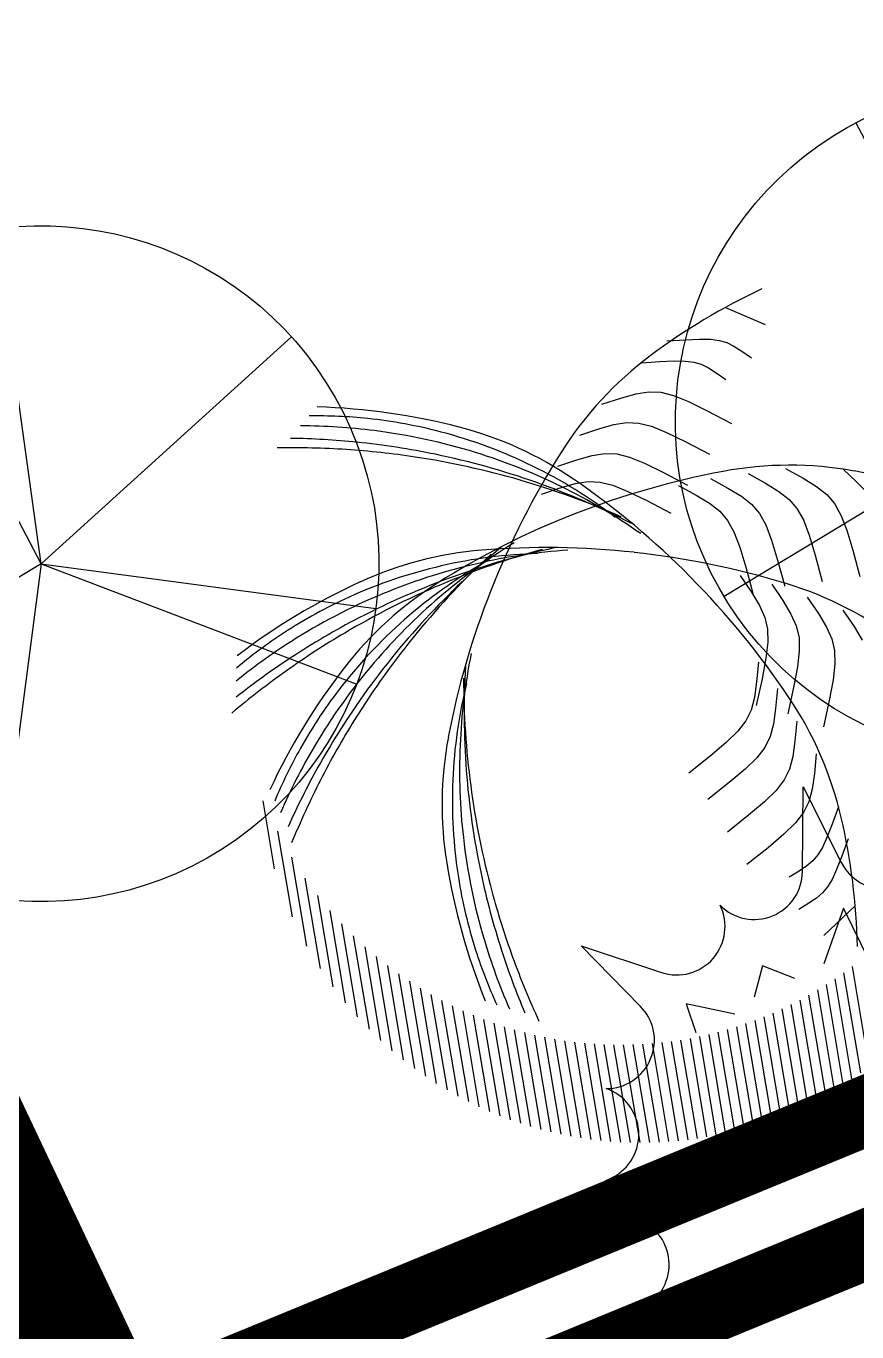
# Model space of a CAD drawing. Extents: x -809667 to 586099, y 3084146 to 3634412.
# Drawn here: x 381299.386 to 381301.475, y 3087223.328 to 3087226.609 of the extents above; entities that cross this region are included whole.
import ezdxf
from ezdxf.enums import TextEntityAlignment as Align

# ---------------------------------------------------------------- set-up
doc = ezdxf.new("R2010")
doc.units = 0
doc.header["$LTSCALE"] = 0.5
doc.header["$PDSIZE"] = 0.2
doc.layers.get('0').update_dxf_attribs({"linetype": 'CONTINUOUS'})
for name, color, linetype in [('A-S-TREE', 95, 'CONTINUOUS'), ('EQUIP-箱柜', 3, 'CONTINUOUS'), ('TREE', 3, 'CONTINUOUS'), ('WIRE-动力', 2, 'CONTINUOUS'), ('文字', 7, 'CONTINUOUS'), ('树木', 94, 'CONTINUOUS')]:
    doc.layers.add(name, color=color, linetype=linetype)
doc.styles.add('_TEL_DIM', font='SIMPLEX', dxfattribs={"width": 0.8, "height": 3.5, "bigfont": 'HZTXT'})

# ---------------------------------------------------------------- blocks, each defined once
blk = doc.blocks.new('TREE1')
at = {"layer": 'A-S-TREE', "color": 0}
for p, q in [((-50, 23), (36, 4021)), ((-50, 23), (-3120, 2586)), ((-49, 22), (-3255, -2371)), ((-49, 23), (-2621, -3042)), ((-50, 23), (629, -3920)), ((-50, 23), (3590, -1636)), ((-50, 23), (3937, -304))]:
    blk.add_line(p, q, dxfattribs=at)
blk.add_ellipse((-50, 22), major_axis=(4000, 0), ratio=1, dxfattribs=at)
blk = doc.blocks.new('T-7')
at = {"layer": 'TREE', "color": 8, "ltscale": 200, "xscale": 0.4020618556701031, "yscale": 0.4020618556701031, "zscale": 0.4020618556701031, "rotation": 199.2879054791862}
blk.add_blockref('TREE1', (4.1, 110.4), dxfattribs=at)
blk = doc.blocks.new('红枫')
at = {"color": 0}
blk.add_lwpolyline([(924.1, -1143, 0.665495), (551.9, -1412.2, 0.665495), (98.4, -1485), (-4.3, -1909.9), (-107.2, -1485, 0.665495), (-560.7, -1412.2, 0.665495), (-932.9, -1143), (-1306, -1370.8), (-1078.3, -997.6, 0.665495), (-1347.5, -625.5, 0.665495), (-1420.3, -172), (-1845.2, -69.3), (-1420.3, 33.6, 0.665495), (-1347.6, 487.2, 0.665495)], format="xyb", dxfattribs=at)
blk.add_lwpolyline([(924.1, -1143, 0.665495), (551.9, -1412.2, 0.665495), (98.4, -1485), (-4.3, -1909.9), (-107.2, -1485, 0.665495), (-560.7, -1412.2, 0.665495), (-932.9, -1143), (-1306, -1370.8), (-1078.3, -997.6, 0.665495), (-1347.5, -625.5, 0.665495), (-1420.3, -172), (-1845.2, -69.3), (-1420.3, 33.6, 0.665495), (-1347.6, 487.2, 0.665495)], format="xyb", dxfattribs=at)
for points in [[(-884.6, 61), (-1188.2, -9), (-931.3, -172.4)], [(-892.4, -335.8), (-993.6, -483.6), (-845.7, -561.4)], [(-783.4, -678.1), (-892.4, -911.5), (-736.7, -895.9)]]:
    blk.add_lwpolyline(points, dxfattribs=at)
blk = doc.blocks.new('03')
at = {"layer": '树木', "color": 0}
for p, q in [((0.0634, 1.5185), (-0.0783, 1.2324)), ((0.0969, 1.5186), (-0.0446, 1.2328)), ((0.13, 1.5177), (-0.0114, 1.2322)), ((0.1626, 1.5159), (0.0214, 1.2308)), ((0.1948, 1.5133), (0.0537, 1.2285)), ((0.2265, 1.5099), (0.0857, 1.2254)), ((0.2579, 1.5056), (0.1172, 1.2214)), ((0.2889, 1.5006), (0.1483, 1.2167)), ((0.3195, 1.4948), (0.1791, 1.2112)), ((0.3498, 1.4883), (0.2095, 1.205)), ((0.3796, 1.481), (0.2395, 1.198)), ((0.4092, 1.4731), (0.2691, 1.1903)), ((0.4383, 1.4644), (0.2984, 1.1819)), ((0.4672, 1.455), (0.3274, 1.1727)), ((0.4957, 1.4449), (0.356, 1.1629)), ((0.5238, 1.4342), (0.3843, 1.1524)), ((0.5516, 1.4227), (0.4122, 1.1413)), ((0.5791, 1.4106), (0.4398, 1.1294)), ((0.6063, 1.3979), (0.4671, 1.1169)), ((0.6331, 1.3844), (0.4941, 1.1037)), ((0.6596, 1.3703), (0.5207, 1.0898)), ((0.6857, 1.3555), (0.5469, 1.0753)), ((0.7115, 1.34), (0.5729, 1.06)), ((0.737, 1.3238), (0.5985, 1.0441)), ((0.7621, 1.307), (0.6237, 1.0275)), ((0.7869, 1.2895), (0.6487, 1.0103)), ((0.8114, 1.2712), (0.6732, 0.9923)), ((0.8355, 1.2523), (0.6975, 0.9736)), ((0.8592, 1.2326), (0.7213, 0.9542)), ((0.8826, 1.2122), (0.7448, 0.9341)), ((0.9056, 1.191), (0.768, 0.9132)), ((0.9282, 1.1691), (0.7907, 0.8916)), ((0.9504, 1.1464), (0.8131, 0.8691)), ((0.9722, 1.1228), (0.8351, 0.8459)), ((-0.1968, 1.0838), (-0.0623, 1.1008)), ((0.9936, 1.0985), (0.8567, 0.8219)), ((1.0146, 1.0732), (0.8778, 0.797)), ((1.0351, 1.0471), (0.8985, 0.7712)), ((-0.1865, 0.9736), (-0.1612, 0.9846)), ((-0.1612, 0.9846), (-0.1376, 0.9906)), ((-0.1376, 0.9906), (-0.1126, 0.9925)), ((-0.1126, 0.9925), (-0.0833, 0.9914)), ((-0.0833, 0.9914), (-0.0466, 0.9884)), ((1.0552, 1.02), (0.9188, 0.7445)), ((1.0748, 0.992), (0.9385, 0.7168)), ((-0.2541, 0.9323), (-0.2165, 0.9566)), ((-0.2165, 0.9566), (-0.1865, 0.9736)), ((1.0939, 0.9629), (0.9578, 0.6881)), ((-0.3023, 0.9), (-0.2541, 0.9323)), ((1.1125, 0.9328), (0.9766, 0.6584)), ((-0.2509, 0.8571), (-0.221, 0.8742)), ((-0.221, 0.8742), (-0.1957, 0.8852)), ((-0.1957, 0.8852), (-0.1721, 0.8911)), ((-0.1721, 0.8911), (-0.1471, 0.893)), ((-0.1471, 0.893), (-0.1177, 0.8919)), ((-0.1177, 0.8919), (-0.081, 0.8889)), ((1.1305, 0.9016), (0.9948, 0.6276)), ((1.1479, 0.8691), (1.0124, 0.5956)), ((-0.3368, 0.8005), (-0.2885, 0.8329)), ((-0.2885, 0.8329), (-0.2509, 0.8571)), ((1.1646, 0.8353), (1.0294, 0.5623)), ((1.1807, 0.8002), (1.0458, 0.5277)), ((-0.2708, 0.7333), (-0.2375, 0.7511)), ((-0.2375, 0.7511), (-0.1979, 0.7628)), ((-0.1979, 0.7628), (-0.1475, 0.7701)), ((-0.1475, 0.7701), (-0.082, 0.7749)), ((-0.082, 0.7749), (0.0032, 0.7789)), ((1.196, 0.7635), (1.0614, 0.4917)), ((-0.3366, 0.6719), (-0.3024, 0.7075)), ((-0.3024, 0.7075), (-0.2708, 0.7333)), ((1.2106, 0.7253), (1.0762, 0.454)), ((-0.378, 0.6248), (-0.3366, 0.6719)), ((-0.0925, 0.6562), (-0.0073, 0.6603)), ((1.2242, 0.6852), (1.0902, 0.4147)), ((-0.2813, 0.6146), (-0.248, 0.6325)), ((-0.248, 0.6325), (-0.2084, 0.6442)), ((-0.2084, 0.6442), (-0.158, 0.6515)), ((-0.158, 0.6515), (-0.0925, 0.6562)), ((1.2368, 0.6431), (1.1032, 0.3734)), ((-0.3471, 0.5533), (-0.3129, 0.5888)), ((-0.3129, 0.5888), (-0.2813, 0.6146)), ((1.2484, 0.5988), (1.1152, 0.33)), ((-0.5089, 0.5129), (-0.4453, 0.5698)), ((-0.3885, 0.5061), (-0.3471, 0.5533)), ((-0.1685, 0.5328), (-0.103, 0.5376)), ((-0.103, 0.5376), (-0.0178, 0.5416)), ((1.2586, 0.552), (1.126, 0.2841)), ((-0.5568, 0.4679), (-0.5089, 0.5129)), ((-0.3234, 0.4702), (-0.2919, 0.496)), ((-0.2919, 0.496), (-0.2585, 0.5138)), ((-0.2585, 0.5138), (-0.2189, 0.5255)), ((-0.2189, 0.5255), (-0.1685, 0.5328)), ((1.2674, 0.5021), (1.1354, 0.2354)), ((-0.5912, 0.4304), (-0.5568, 0.4679)), ((-0.4422, 0.4142), (-0.3786, 0.4711)), ((-0.3576, 0.4346), (-0.3234, 0.4702)), ((-0.7082, 0.3711), (-0.7041, 0.4203)), ((-0.6146, 0.3964), (-0.5912, 0.4304)), ((-0.4901, 0.3692), (-0.4422, 0.4142)), ((-0.399, 0.3874), (-0.3576, 0.4346)), ((-0.2924, 0.3935), (-0.259, 0.4114)), ((-0.259, 0.4114), (-0.2194, 0.423)), ((-0.2194, 0.423), (-0.1691, 0.4304)), ((-0.1691, 0.4304), (-0.1035, 0.4351)), ((-0.1035, 0.4351), (-0.0183, 0.4392)), ((1.2745, 0.4487), (1.1431, 0.1834)), ((-0.7106, 0.3084), (-0.7082, 0.3711)), ((-0.6292, 0.3615), (-0.6146, 0.3964)), ((-0.5245, 0.3317), (-0.4901, 0.3692)), ((-0.378, 0.3344), (-0.3144, 0.3913)), ((-0.3239, 0.3677), (-0.2924, 0.3935)), ((1.2794, 0.391), (1.1489, 0.1275)), ((-0.6374, 0.3216), (-0.6292, 0.3615)), ((-0.5479, 0.2977), (-0.5245, 0.3317)), ((-0.4258, 0.2893), (-0.378, 0.3344)), ((-0.3995, 0.285), (-0.3582, 0.3321)), ((-0.3582, 0.3321), (-0.3239, 0.3677)), ((-0.6415, 0.2724), (-0.6374, 0.3216)), ((-0.5625, 0.2628), (-0.5479, 0.2977)), ((-0.4603, 0.2519), (-0.4258, 0.2893)), ((1.2815, 0.3277), (1.1521, 0.0665)), ((-0.8458, 0.1742), (-0.8158, 0.254)), ((-0.6439, 0.2097), (-0.6415, 0.2724)), ((-0.5707, 0.2229), (-0.5625, 0.2628)), ((-0.4837, 0.2179), (-0.4603, 0.2519)), ((1.28, 0.257), (1.1521, -0.0012)), ((-0.5748, 0.1737), (-0.5707, 0.2229)), ((-0.4983, 0.183), (-0.4837, 0.2179)), ((-0.8674, 0.1121), (-0.8458, 0.1742)), ((-0.741, 0.1176), (-0.711, 0.1974)), ((-0.5772, 0.111), (-0.5748, 0.1737)), ((-0.5065, 0.1431), (-0.4983, 0.183)), ((1.2729, 0.1752), (1.1475, -0.0782)), ((-0.6362, 0.0609), (-0.6062, 0.1408)), ((-0.5106, 0.0939), (-0.5065, 0.1431)), ((-0.8806, 0.063), (-0.8674, 0.1121)), ((-0.7626, 0.0555), (-0.741, 0.1176)), ((-0.5423, 0.0199), (-0.5123, 0.0998)), ((-0.513, 0.0312), (-0.5106, 0.0939)), ((-0.9808, 0.0074), (-0.9882, 0.0515)), ((-0.8855, 0.022), (-0.8806, 0.063)), ((-0.7758, 0.0063), (-0.7626, 0.0555)), ((-0.6578, -0.0011), (-0.6362, 0.0609)), ((1.2564, 0.0742), (1.1353, -0.1704)), ((-0.9702, -0.0497), (-0.9808, 0.0074)), ((-0.8824, -0.0157), (-0.8855, 0.022)), ((-0.7807, -0.0347), (-0.7758, 0.0063)), ((-0.5639, -0.0422), (-0.5423, 0.0199)), ((-0.8712, -0.0549), (-0.8824, -0.0157)), ((-0.7776, -0.0723), (-0.7807, -0.0347)), ((-0.671, -0.0503), (-0.6578, -0.0011)), ((-0.852, -0.1004), (-0.8712, -0.0549)), ((-0.7663, -0.1115), (-0.7776, -0.0723)), ((-0.6759, -0.0913), (-0.671, -0.0503)), ((-0.5771, -0.0913), (-0.5639, -0.0422)), ((1.2131, -0.0808), (1.1168, -0.2753)), ((-0.8251, -0.1571), (-0.852, -0.1004)), ((-0.7472, -0.157), (-0.7663, -0.1115)), ((-0.6727, -0.129), (-0.6759, -0.0913)), ((-0.582, -0.1323), (-0.5771, -0.0913)), ((-0.7203, -0.2137), (-0.7472, -0.157)), ((-0.6615, -0.1682), (-0.6727, -0.129)), ((-0.5789, -0.17), (-0.582, -0.1323)), ((-0.6424, -0.2137), (-0.6615, -0.1682)), ((-0.5677, -0.2092), (-0.5789, -0.17)), ((-0.6155, -0.2703), (-0.6424, -0.2137)), ((-0.5485, -0.2547), (-0.5677, -0.2092)), ((-0.5216, -0.3113), (-0.5485, -0.2547)), ((-0.4128, -0.3318), (-0.4507, -0.2554)), ((-0.5068, -0.3725), (-0.5447, -0.2961)), ((-0.6196, -0.4106), (-0.6576, -0.3342)), ((-0.382, -0.3899), (-0.4128, -0.3318)), ((-0.7325, -0.4487), (-0.7705, -0.3723)), ((-0.476, -0.4306), (-0.5068, -0.3725)), ((-0.3551, -0.4331), (-0.382, -0.3899)), ((-0.7018, -0.5068), (-0.7325, -0.4487)), ((-0.5889, -0.4687), (-0.6196, -0.4106)), ((-0.4491, -0.4738), (-0.476, -0.4306)), ((-0.3285, -0.4646), (-0.3551, -0.4331)), ((-0.562, -0.5119), (-0.5889, -0.4687)), ((-0.4225, -0.5054), (-0.4491, -0.4738)), ((-0.2987, -0.488), (-0.3285, -0.4646)), ((-0.2624, -0.5065), (-0.2987, -0.488)), ((-0.9302, -0.537), (-0.9422, -0.5022)), ((-0.8253, -0.5285), (-0.8373, -0.4937)), ((-0.8145, -0.5558), (-0.8253, -0.5285)), ((-0.6748, -0.55), (-0.7018, -0.5068)), ((-0.5353, -0.5435), (-0.562, -0.5119)), ((-0.3927, -0.5287), (-0.4225, -0.5054)), ((-0.3564, -0.5472), (-0.3927, -0.5287)), ((-0.2161, -0.5235), (-0.2624, -0.5065)), ((-0.1563, -0.5424), (-0.2161, -0.5235)), ((-0.9691, -0.6781), (-1.0388, -0.5618)), ((-0.9194, -0.5643), (-0.9302, -0.537)), ((-0.9076, -0.5864), (-0.9194, -0.5643)), ((-0.8027, -0.578), (-0.8145, -0.5558)), ((-0.6482, -0.5816), (-0.6748, -0.55)), ((-0.5056, -0.5668), (-0.5353, -0.5435)), ((-0.4693, -0.5853), (-0.5056, -0.5668)), ((-0.3101, -0.5642), (-0.3564, -0.5472)), ((-0.2503, -0.5831), (-0.3101, -0.5642)), ((-0.8926, -0.6057), (-0.9076, -0.5864)), ((-0.8724, -0.6244), (-0.8926, -0.6057)), ((-0.7877, -0.5972), (-0.8027, -0.578)), ((-0.7675, -0.616), (-0.7877, -0.5972)), ((-0.6185, -0.6049), (-0.6482, -0.5816)), ((-0.5821, -0.6234), (-0.6185, -0.6049)), ((-0.4229, -0.6023), (-0.4693, -0.5853)), ((-0.3631, -0.6212), (-0.4229, -0.6023)), ((-0.8447, -0.645), (-0.8724, -0.6244)), ((-0.8074, -0.6696), (-0.8447, -0.645)), ((-0.7398, -0.6365), (-0.7675, -0.616)), ((-0.7025, -0.6612), (-0.7398, -0.6365)), ((-0.5358, -0.6405), (-0.5821, -0.6234)), ((-0.476, -0.6594), (-0.5358, -0.6405)), ((-0.7584, -0.7008), (-0.8074, -0.6696)), ((-0.6535, -0.6923), (-0.7025, -0.6612))]:
    blk.add_line(p, q, dxfattribs=at)
for centre, radius, start, end in [((1.5285, 0.0526), 2.0101, 145.484, 157.144), ((0.7228, 0.3922), 1.1357, 157.144, 178.0247), ((-1.6953, 1.287), 2.5637, 344.0494, 348.9103), ((-1.5249, 1.2954), 2.4291, 341.9996, 346.9383), ((-0.9493, 1.1034), 1.8647, 340.6014, 347.749), ((-0.6151, 0.9781), 1.5431, 341.8041, 348.6651), ((-1.0367, 1.1266), 2.0154, 333.2953, 346.1281), ((-1.6953, 1.287), 2.5637, 339.1884, 344.0494), ((-1.5249, 1.2954), 2.4291, 336.1061, 341.9996), ((0.2903, 0.8223), 1.1357, 196.2518, 217.1325), ((-0.6151, 0.9781), 1.5431, 333.0784, 341.8041), ((-0.9493, 1.1034), 1.8647, 330.5829, 340.6014), ((2.2026, 0.3411), 2.6163, 178.0247, 188.7387), ((-1.6953, 1.287), 2.5637, 331.6293, 339.1884), ((0.455, 1.3672), 2.0101, 212.167, 223.827), ((-1.5249, 1.2954), 2.4291, 328.3844, 336.1061), ((-0.6151, 0.9781), 1.5431, 321.697, 333.0784), ((-0.2551, 0.7334), 1.1405, 313.3698, 333.2953), ((-0.9493, 1.1034), 1.8647, 321.6616, 330.5829), ((1.4707, 1.7161), 2.6163, 217.1325, 227.8465), ((-1.6953, 1.287), 2.5637, 324.0702, 331.6293), ((-1.5249, 1.2954), 2.4291, 320.6626, 328.3844), ((-0.6151, 0.9781), 1.5431, 310.3156, 321.697), ((-0.1758, 0.7617), 1.1357, 223.827, 244.7077), ((2.1087, 0.3267), 2.5214, 188.7387, 199.6532), ((-0.9493, 1.1034), 1.8647, 312.7403, 321.6616), ((-1.2033, 1.7372), 2.5214, 302.4554, 313.3698), ((-0.2319, 2.0617), 2.5637, 297.0157, 301.8766), ((-0.1096, 1.9427), 2.4291, 294.9659, 299.9046), ((1.407, 1.6457), 2.5214, 227.8465, 238.7609), ((-0.2319, 2.0617), 2.5637, 292.1547, 297.0157), ((0.1422, 1.3907), 1.8647, 293.5677, 300.7153), ((0.4568, 2.1004), 2.6163, 244.7077, 255.4217), ((1.4263, 0.3491), 1.8647, 199.0237, 207.9449), ((-0.1096, 1.9427), 2.4291, 289.0724, 294.9659), ((0.2783, 1.0608), 1.5431, 294.7704, 301.6313), ((1.8336, 0.7989), 2.4291, 206.9459, 214.6677), ((-0.2319, 2.0617), 2.5637, 284.5956, 292.1547), ((0.1422, 1.3907), 1.8647, 283.5492, 293.5677), ((0.0996, 1.4704), 2.0154, 286.2616, 299.0944), ((1.8944, 0.9582), 2.5637, 210.3535, 217.9126), ((1.1771, 0.0936), 1.5431, 196.5989, 207.9803), ((0.8634, 1.2326), 1.8647, 238.1314, 247.0527), ((-0.1096, 1.9427), 2.4291, 281.3506, 289.0724), ((0.2783, 1.0608), 1.5431, 286.0447, 294.7704), ((-1.2543, 1.8173), 2.6163, 291.7414, 302.4554), ((0.8957, 1.8385), 2.4291, 246.0537, 253.7754), ((0.8424, 2.0006), 2.5637, 249.4612, 257.0204), ((0.8312, 0.8772), 1.5431, 235.7067, 247.0881), ((0.4329, 2.0085), 2.5214, 255.4217, 266.3361), ((-0.1096, 1.9427), 2.4291, 273.6289, 281.3506), ((-0.2319, 2.0617), 2.5637, 277.0364, 284.5956), ((0.1422, 1.3907), 1.8647, 274.6279, 283.5492), ((0.2783, 1.0608), 1.5431, 274.6633, 286.0447), ((0.1422, 1.3907), 1.8647, 265.7066, 274.6279), ((0.2783, 1.0608), 1.5431, 263.2819, 274.6633), ((0.8634, 1.2326), 1.8647, 247.0527, 255.974), ((0.3446, 0.6305), 1.1405, 266.3361, 286.2616), ((0.8083, -0.1377), 1.1405, 199.6532, 219.5786), ((1.4263, 0.3491), 1.8647, 207.9449, 216.8662), ((0.6909, 0.4651), 1.1405, 238.7609, 258.6864), ((0.8957, 1.8385), 2.4291, 253.7754, 261.4972), ((0.8424, 2.0006), 2.5637, 257.0204, 264.5795), ((0.8312, 0.8772), 1.5431, 247.0881, 258.4695), ((0.8957, 1.8385), 2.4291, 261.4972, 267.3907), ((0.8424, 2.0006), 2.5637, 264.5795, 269.4404), ((0.8424, 2.0006), 2.5637, 269.4404, 274.3014), ((-0.7058, 0.442), 1.1357, 270.8607, 291.7414), ((1.8336, 0.7989), 2.4291, 214.6677, 222.3894), ((0.8634, 1.2326), 1.8647, 255.974, 265.9925), ((0.8957, 1.8385), 2.4291, 267.3907, 272.3294), ((1.1771, 0.0936), 1.5431, 207.9803, 219.3617), ((1.8944, 0.9582), 2.5637, 217.9126, 225.4718), ((0.8625, 1.323), 2.0154, 258.6864, 271.5192), ((0.8312, 0.8772), 1.5431, 258.4695, 267.1952), ((0.8634, 1.2326), 1.8647, 265.9925, 273.1401), ((-0.7189, 1.3163), 2.0101, 259.2007, 270.8607), ((0.8312, 0.8772), 1.5431, 267.1952, 274.0561), ((1.4263, 0.3491), 1.8647, 216.8662, 226.8847), ((1.8336, 0.7989), 2.4291, 222.3894, 228.2829), ((1.4827, 0.4197), 2.0154, 219.5786, 232.4114), ((1.1771, 0.0936), 1.5431, 219.3617, 228.0874), ((1.8944, 0.9582), 2.5637, 225.4718, 230.3327), ((1.4263, 0.3491), 1.8647, 226.8847, 234.0323), ((1.8336, 0.7989), 2.4291, 228.2829, 233.2216), ((1.8944, 0.9582), 2.5637, 230.3327, 235.1936), ((1.1771, 0.0936), 1.5431, 228.0874, 234.9484)]:
    blk.add_arc(centre, radius, start, end, dxfattribs=at)
blk = doc.blocks.new('123123')
at = {"layer": '文字', "color": 8}
for name, p, xscale, yscale, zscale, rotation in [('T-7', (382018.9184, 3087277.9157), 0.0005279999999329448, 0.0005279999999329448, 0.0005279999999329448, 283.1089006423777), ('T-7', (382016.4745, 3087277.559), 0.0005279999999329448, 0.0005279999999329448, 0.0005279999999329448, 283.1089006423777), ('03', (382017.9444, 3087277.3087), 0.7999999999999998, 0.7999999999999998, 0.7999999999999998, 215.9119011420869), ('红枫', (382018.6866, 3087276.1296), 0.0004876369982957843, 0.0004876369982957843, 0.04876370063039211, 283.1089006423777)]:
    blk.add_blockref(name, p, dxfattribs=dict(at, xscale=xscale, yscale=yscale, zscale=zscale, rotation=rotation))
blk = doc.blocks.new('*X124')
at = {"color": 0}
for p, q in [((0, 0), (200, 200)), ((35.36, 0), (235.36, 200))]:
    blk.add_line(p, q, dxfattribs=at)
blk = doc.blocks.new('$equip$00002943')
blk.add_line((-0.75, 0), (0.75, 0))
for points, const_width in [([(-0.75, 0.6), (-0.75, 0), (0.75, 0), (0.75, 0.6), (-0.75, 0.6), (-0.75, 0)], 0.04), ([(-0.75, 0.3), (0.75, 0.3)], 0.6)]:
    blk.add_lwpolyline(points, dxfattribs=dict(const_width=const_width))
blk.add_point((0, 0))
at = {"xscale": 0.00300000000061118, "yscale": 0.00300000000061118, "zscale": 0.00300000000061118}
blk.add_blockref('*X124', (0, 0), dxfattribs=at)
at = {"color": 7, "style": '_TEL_DIM', "flags": 1}
for tag in ['A', 'REMARK']:
    blk.add_attdef(tag, text='', height=0.00002, dxfattribs=at).set_placement((0, 0), align=Align.MIDDLE_CENTER)

msp = doc.modelspace()

# ---------------------------------------------------------------- linework, layer by layer
at = {"layer": 'WIRE-动力', "linetype": 'Continuous', "const_width": 0.175}
for points in [[(381299.6884, 3087223.1394), (381322.448, 3087232.4995), (381332.3434, 3087208.4384)], [(381303.8292, 3087224.5066), (381299.8214, 3087222.8584)]]:
    msp.add_lwpolyline(points, dxfattribs=at)

# ---------------------------------------------------------------- block references
at = {"layer": 'EQUIP-箱柜', "linetype": 'Continuous', "xscale": 2.25, "yscale": 2.25, "zscale": 2.25, "rotation": 115.3270831913837}
msp.add_blockref('$equip$00002943', (381299.5863, 3087223.3551), dxfattribs=at)
at = {"layer": '文字'}
msp.add_blockref('123123', (-717.1099, -52.3003), dxfattribs=at)

doc.saveas('drawing.dxf')
